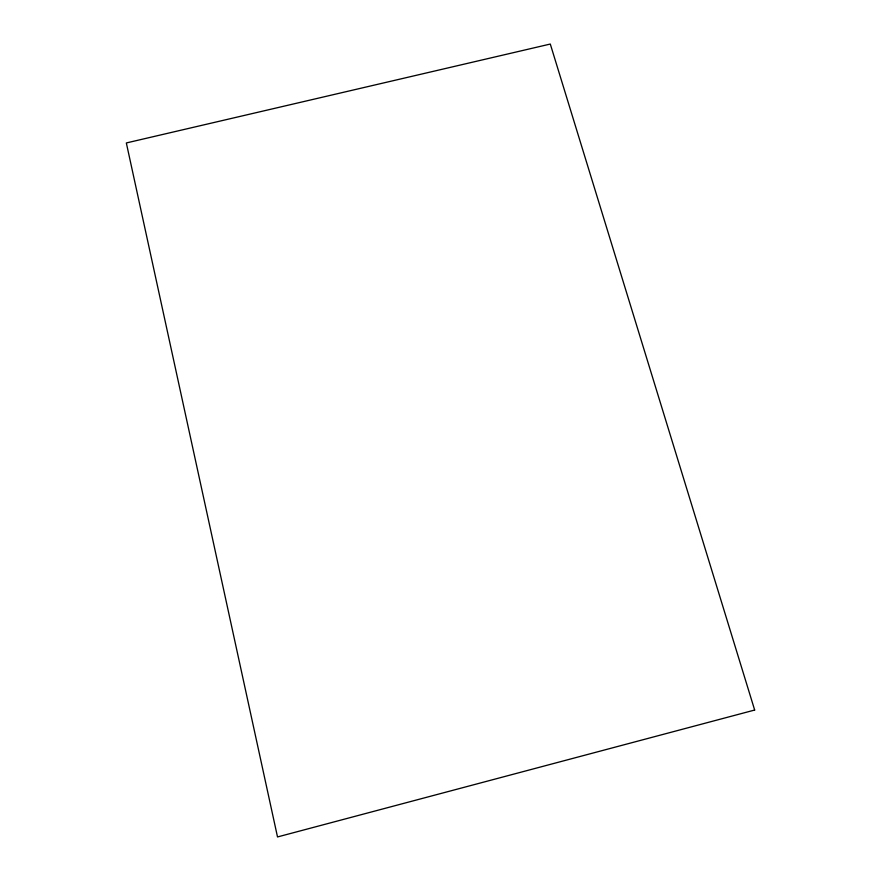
<?xml version="1.0" encoding="UTF-8"?>
<svg xmlns="http://www.w3.org/2000/svg" width="881" height="881" viewBox="0 0 881 881"><rect width="100%" height="100%" fill="white"/><g stroke="black" fill="none" stroke-linecap="round" stroke-linejoin="round"><path stroke-width="1.32" d="M754.665 710.042L277.515 836.95L126.335 142.953L550.295 44.05L754.665 710.042"/></g></svg>
